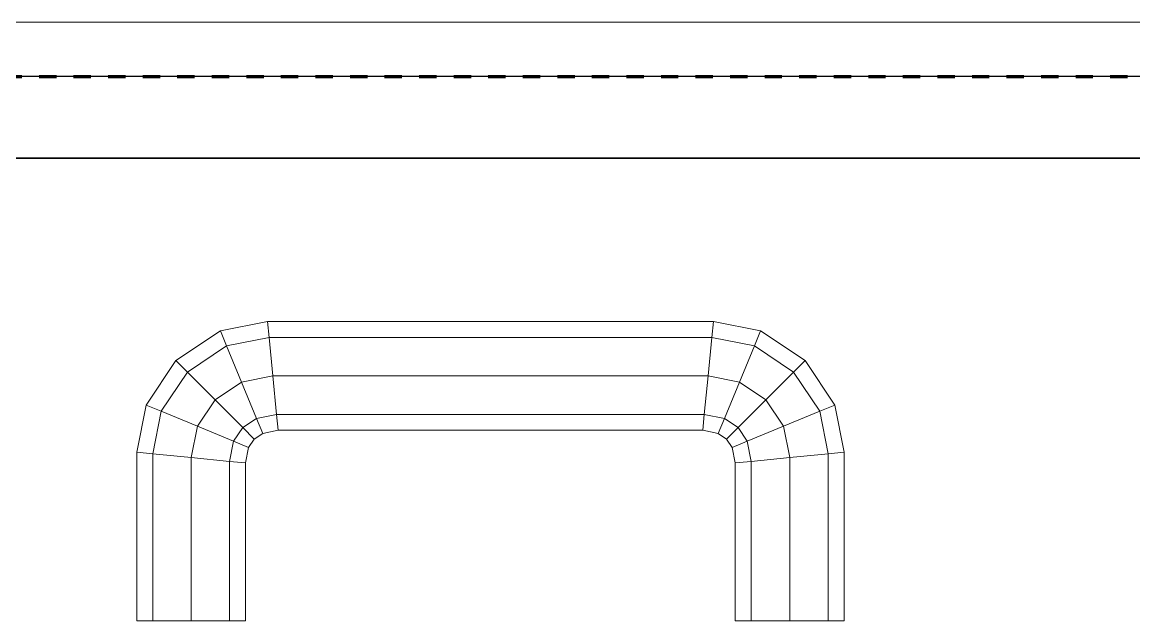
# Model space of a CAD drawing. Header units: millimetres. Extents: x -5300 to 98858, y -5196 to 93886.
# Drawn here: x 8396.9 to 8601.2, y 82535 to 82645 of the extents above; entities that cross this region are included whole.
import ezdxf

# ---------------------------------------------------------------- set-up
doc = ezdxf.new("R2010")
doc.units = ezdxf.units.MM
doc.linetypes.add('Штрих', pattern=[6.35, 3.175, -3.175])
doc.linetypes.add('Штрих_2_', pattern=[6.35, 3.175, -3.175])
for name, color, linetype, lineweight, true_color in [('_Разделитель помещений_', 4, 'Штрих', 70, 0x00ffff), ('Двери', 7, 'Continuous', 18, 0x7f7f7f), ('Стены', 7, 'Continuous', 18, 0x7f7f7f), ('Стены разрез', 7, 'Continuous', 50, 0x7f7f7f)]:
    doc.layers.add(name, color=color, linetype=linetype, lineweight=lineweight, true_color=true_color)

# ---------------------------------------------------------------- blocks, each defined once
blk = doc.blocks.new('СТВ_Перегородка_Кирпич 24316 - СТВ_Перегородка_Кирпич 2-240844-Подвал')
at = {"layer": 'Стены', "color": 254, "true_color": 0xd4d4d4}
blk.add_line((7350, 82620), (11990, 82620), dxfattribs=at)
blk = doc.blocks.new('СТВ_Перегородка_Кирпич 24316 - СТВ_Перегородка_Кирпич 24316-240841-Подвал')
at = {"layer": 'Стены', "color": 254, "true_color": 0xd4d4d4}
for p, q in [((7600, 82635), (9100, 82635)), ((7600, 82620), (9100, 82620)), ((9100, 82620), (7600, 82620))]:
    blk.add_line(p, q, dxfattribs=at)
at = {"layer": 'Стены разрез', "color": 254, "lineweight": 25, "true_color": 0xd4d4d4}
for p, q in [((11870, 82635), (7365, 82635)), ((11890, 82620), (7350, 82620)), ((7365, 82620), (11870, 82620))]:
    blk.add_line(p, q, dxfattribs=at)
blk.add_blockref('СТВ_Перегородка_Кирпич 24316 - СТВ_Перегородка_Кирпич 2-240844-Подвал', (0, 0))
blk = doc.blocks.new('Дп-7 - Дп-7-240879-Подвал')
at = {"layer": 'Двери', "color": 254, "true_color": 0xd4d4d4}
for p, q in [((9100, 82645), (7600, 82645)), ((7600, 82645), (9100, 82645)), ((7700, 82645), (9000, 82645)), ((9000, 82645), (7700, 82645)), ((7600, 82635), (9100, 82635)), ((9100, 82635), (7600, 82635)), ((9100, 82635), (7600, 82635)), ((7600, 82635), (9100, 82635)), ((7700, 82635), (9000, 82635)), ((9000, 82635), (7700, 82635)), ((7700, 82635), (9000, 82635)), ((9000, 82635), (7700, 82635)), ((8425.18, 82582.82), (8433.36, 82588.28)), ((8433.36, 82588.28), (8425.18, 82582.82)), ((8433.36, 82588.28), (8442.02, 82590)), ((8442.02, 82590), (8433.36, 82588.28)), ((8434.5, 82585.52), (8433.36, 82588.28)), ((8433.36, 82588.28), (8434.5, 82585.52)), ((8433.36, 82588.28), (8434.5, 82585.52)), ((8434.5, 82585.52), (8433.36, 82588.28)), ((8442.3, 82587.07), (8442.02, 82590)), ((8442.02, 82590), (8523.98, 82590)), ((8442.02, 82590), (8442.3, 82587.07)), ((8523.98, 82590), (8442.02, 82590)), ((8442.02, 82590), (8442.3, 82587.07)), ((8442.3, 82587.07), (8442.02, 82590)), ((8523.7, 82587.07), (8523.98, 82590)), ((8523.98, 82590), (8523.7, 82587.07)), ((8523.98, 82590), (8523.7, 82587.07)), ((8523.7, 82587.07), (8523.98, 82590)), ((8523.98, 82590), (8532.64, 82588.28)), ((8532.64, 82588.28), (8523.98, 82590)), ((8531.5, 82585.52), (8532.64, 82588.28)), ((8532.64, 82588.28), (8531.5, 82585.52)), ((8532.64, 82588.28), (8531.5, 82585.52)), ((8531.5, 82585.52), (8532.64, 82588.28)), ((8532.64, 82588.28), (8540.82, 82582.82)), ((8540.82, 82582.82), (8532.64, 82588.28)), ((8442.3, 82587.07), (8434.5, 82585.52)), ((8434.5, 82585.52), (8442.3, 82587.07)), ((8434.5, 82585.52), (8442.3, 82587.07)), ((8442.3, 82587.07), (8434.5, 82585.52)), ((8523.7, 82587.07), (8442.3, 82587.07)), ((8443, 82580), (8442.3, 82587.07)), ((8442.3, 82587.07), (8523.7, 82587.07)), ((8442.3, 82587.07), (8523.7, 82587.07)), ((8442.3, 82587.07), (8443, 82580)), ((8523.7, 82587.07), (8442.3, 82587.07)), ((8442.3, 82587.07), (8443, 82580)), ((8443, 82580), (8442.3, 82587.07)), ((8523, 82580), (8523.7, 82587.07)), ((8523.7, 82587.07), (8523, 82580)), ((8523.7, 82587.07), (8523, 82580)), ((8523, 82580), (8523.7, 82587.07)), ((8531.5, 82585.52), (8523.7, 82587.07)), ((8523.7, 82587.07), (8531.5, 82585.52)), ((8523.7, 82587.07), (8531.5, 82585.52)), ((8531.5, 82585.52), (8523.7, 82587.07)), ((8434.5, 82585.52), (8427.3, 82580.7)), ((8427.3, 82580.7), (8434.5, 82585.52)), ((8427.3, 82580.7), (8434.5, 82585.52)), ((8434.5, 82585.52), (8427.3, 82580.7)), ((8437.26, 82578.86), (8434.5, 82585.52)), ((8434.5, 82585.52), (8437.26, 82578.86)), ((8434.5, 82585.52), (8437.26, 82578.86)), ((8437.26, 82578.86), (8434.5, 82585.52)), ((8528.74, 82578.86), (8531.5, 82585.52)), ((8531.5, 82585.52), (8528.74, 82578.86)), ((8531.5, 82585.52), (8528.74, 82578.86)), ((8528.74, 82578.86), (8531.5, 82585.52)), ((8538.7, 82580.7), (8531.5, 82585.52)), ((8531.5, 82585.52), (8538.7, 82580.7)), ((8531.5, 82585.52), (8538.7, 82580.7)), ((8538.7, 82580.7), (8531.5, 82585.52)), ((8419.72, 82574.64), (8425.18, 82582.82)), ((8425.18, 82582.82), (8419.72, 82574.64)), ((8427.3, 82580.7), (8425.18, 82582.82)), ((8425.18, 82582.82), (8427.3, 82580.7)), ((8425.18, 82582.82), (8427.3, 82580.7)), ((8427.3, 82580.7), (8425.18, 82582.82)), ((8538.7, 82580.7), (8540.82, 82582.82)), ((8540.82, 82582.82), (8538.7, 82580.7)), ((8540.82, 82582.82), (8538.7, 82580.7)), ((8538.7, 82580.7), (8540.82, 82582.82)), ((8540.82, 82582.82), (8546.28, 82574.64)), ((8546.28, 82574.64), (8540.82, 82582.82)), ((8427.3, 82580.7), (8422.48, 82573.5)), ((8422.48, 82573.5), (8427.3, 82580.7)), ((8422.48, 82573.5), (8427.3, 82580.7)), ((8427.3, 82580.7), (8422.48, 82573.5)), ((8432.39, 82575.61), (8427.3, 82580.7)), ((8427.3, 82580.7), (8432.39, 82575.61)), ((8427.3, 82580.7), (8432.39, 82575.61)), ((8432.39, 82575.61), (8427.3, 82580.7)), ((8443, 82580), (8437.26, 82578.86)), ((8437.26, 82578.86), (8443, 82580)), ((8437.26, 82578.86), (8443, 82580)), ((8443, 82580), (8437.26, 82578.86)), ((8523, 82580), (8443, 82580)), ((8443.7, 82572.93), (8443, 82580)), ((8443, 82580), (8523, 82580)), ((8443, 82580), (8523, 82580)), ((8443, 82580), (8443.7, 82572.93)), ((8523, 82580), (8443, 82580)), ((8443, 82580), (8443.7, 82572.93)), ((8443.7, 82572.93), (8443, 82580)), ((8522.3, 82572.93), (8523, 82580)), ((8523, 82580), (8522.3, 82572.93)), ((8523, 82580), (8522.3, 82572.93)), ((8522.3, 82572.93), (8523, 82580)), ((8528.74, 82578.86), (8523, 82580)), ((8523, 82580), (8528.74, 82578.86)), ((8523, 82580), (8528.74, 82578.86)), ((8528.74, 82578.86), (8523, 82580)), ((8533.61, 82575.61), (8538.7, 82580.7)), ((8538.7, 82580.7), (8533.61, 82575.61)), ((8538.7, 82580.7), (8533.61, 82575.61)), ((8533.61, 82575.61), (8538.7, 82580.7)), ((8543.52, 82573.5), (8538.7, 82580.7)), ((8538.7, 82580.7), (8543.52, 82573.5)), ((8538.7, 82580.7), (8543.52, 82573.5)), ((8543.52, 82573.5), (8538.7, 82580.7)), ((8437.26, 82578.86), (8432.39, 82575.61)), ((8432.39, 82575.61), (8437.26, 82578.86)), ((8432.39, 82575.61), (8437.26, 82578.86)), ((8437.26, 82578.86), (8432.39, 82575.61)), ((8440.02, 82572.2), (8437.26, 82578.86)), ((8437.26, 82578.86), (8440.02, 82572.2)), ((8437.26, 82578.86), (8440.02, 82572.2)), ((8440.02, 82572.2), (8437.26, 82578.86)), ((8525.98, 82572.2), (8528.74, 82578.86)), ((8528.74, 82578.86), (8525.98, 82572.2)), ((8528.74, 82578.86), (8525.98, 82572.2)), ((8525.98, 82572.2), (8528.74, 82578.86)), ((8533.61, 82575.61), (8528.74, 82578.86)), ((8528.74, 82578.86), (8533.61, 82575.61)), ((8528.74, 82578.86), (8533.61, 82575.61)), ((8533.61, 82575.61), (8528.74, 82578.86)), ((8418, 82565.98), (8419.72, 82574.64)), ((8419.72, 82574.64), (8418, 82565.98)), ((8422.48, 82573.5), (8419.72, 82574.64)), ((8419.72, 82574.64), (8422.48, 82573.5)), ((8419.72, 82574.64), (8422.48, 82573.5)), ((8422.48, 82573.5), (8419.72, 82574.64)), ((8432.39, 82575.61), (8429.14, 82570.74)), ((8429.14, 82570.74), (8432.39, 82575.61)), ((8429.14, 82570.74), (8432.39, 82575.61)), ((8432.39, 82575.61), (8429.14, 82570.74)), ((8437.49, 82570.51), (8432.39, 82575.61)), ((8432.39, 82575.61), (8437.49, 82570.51)), ((8432.39, 82575.61), (8437.49, 82570.51)), ((8437.49, 82570.51), (8432.39, 82575.61)), ((8528.51, 82570.51), (8533.61, 82575.61)), ((8533.61, 82575.61), (8528.51, 82570.51)), ((8533.61, 82575.61), (8528.51, 82570.51)), ((8528.51, 82570.51), (8533.61, 82575.61)), ((8536.86, 82570.74), (8533.61, 82575.61)), ((8533.61, 82575.61), (8536.86, 82570.74)), ((8533.61, 82575.61), (8536.86, 82570.74)), ((8536.86, 82570.74), (8533.61, 82575.61)), ((8543.52, 82573.5), (8546.28, 82574.64)), ((8546.28, 82574.64), (8543.52, 82573.5)), ((8546.28, 82574.64), (8543.52, 82573.5)), ((8543.52, 82573.5), (8546.28, 82574.64)), ((8546.28, 82574.64), (8548, 82565.98)), ((8548, 82565.98), (8546.28, 82574.64)), ((8422.48, 82573.5), (8420.93, 82565.7)), ((8420.93, 82565.7), (8422.48, 82573.5)), ((8420.93, 82565.7), (8422.48, 82573.5)), ((8422.48, 82573.5), (8420.93, 82565.7)), ((8429.14, 82570.74), (8422.48, 82573.5)), ((8422.48, 82573.5), (8429.14, 82570.74)), ((8422.48, 82573.5), (8429.14, 82570.74)), ((8429.14, 82570.74), (8422.48, 82573.5)), ((8440.02, 82572.2), (8437.49, 82570.51)), ((8437.49, 82570.51), (8440.02, 82572.2)), ((8437.49, 82570.51), (8440.02, 82572.2)), ((8440.02, 82572.2), (8437.49, 82570.51)), ((8443.7, 82572.93), (8440.02, 82572.2)), ((8440.02, 82572.2), (8443.7, 82572.93)), ((8440.02, 82572.2), (8443.7, 82572.93)), ((8443.7, 82572.93), (8440.02, 82572.2)), ((8441.16, 82569.44), (8440.02, 82572.2)), ((8440.02, 82572.2), (8441.16, 82569.44)), ((8440.02, 82572.2), (8441.16, 82569.44)), ((8441.16, 82569.44), (8440.02, 82572.2)), ((8522.3, 82572.93), (8443.7, 82572.93)), ((8443.98, 82570), (8443.7, 82572.93)), ((8443.7, 82572.93), (8522.3, 82572.93)), ((8443.7, 82572.93), (8522.3, 82572.93)), ((8522.3, 82572.93), (8443.7, 82572.93)), ((8443.7, 82572.93), (8443.98, 82570)), ((8443.7, 82572.93), (8443.98, 82570)), ((8443.98, 82570), (8443.7, 82572.93)), ((8522.02, 82570), (8522.3, 82572.93)), ((8522.3, 82572.93), (8522.02, 82570)), ((8522.3, 82572.93), (8522.02, 82570)), ((8522.02, 82570), (8522.3, 82572.93)), ((8525.98, 82572.2), (8522.3, 82572.93)), ((8522.3, 82572.93), (8525.98, 82572.2)), ((8522.3, 82572.93), (8525.98, 82572.2)), ((8525.98, 82572.2), (8522.3, 82572.93)), ((8524.84, 82569.44), (8525.98, 82572.2)), ((8525.98, 82572.2), (8524.84, 82569.44)), ((8525.98, 82572.2), (8524.84, 82569.44)), ((8524.84, 82569.44), (8525.98, 82572.2)), ((8528.51, 82570.51), (8525.98, 82572.2)), ((8525.98, 82572.2), (8528.51, 82570.51)), ((8525.98, 82572.2), (8528.51, 82570.51)), ((8528.51, 82570.51), (8525.98, 82572.2)), ((8536.86, 82570.74), (8543.52, 82573.5)), ((8543.52, 82573.5), (8536.86, 82570.74)), ((8543.52, 82573.5), (8536.86, 82570.74)), ((8536.86, 82570.74), (8543.52, 82573.5)), ((8545.07, 82565.7), (8543.52, 82573.5)), ((8543.52, 82573.5), (8545.07, 82565.7)), ((8543.52, 82573.5), (8545.07, 82565.7)), ((8545.07, 82565.7), (8543.52, 82573.5)), ((8429.14, 82570.74), (8428, 82565)), ((8428, 82565), (8429.14, 82570.74)), ((8428, 82565), (8429.14, 82570.74)), ((8429.14, 82570.74), (8428, 82565)), ((8435.8, 82567.98), (8429.14, 82570.74)), ((8429.14, 82570.74), (8435.8, 82567.98)), ((8429.14, 82570.74), (8435.8, 82567.98)), ((8435.8, 82567.98), (8429.14, 82570.74)), ((8437.49, 82570.51), (8435.8, 82567.98)), ((8435.8, 82567.98), (8437.49, 82570.51)), ((8435.8, 82567.98), (8437.49, 82570.51)), ((8437.49, 82570.51), (8435.8, 82567.98)), ((8439.6, 82568.4), (8437.49, 82570.51)), ((8437.49, 82570.51), (8439.6, 82568.4)), ((8437.49, 82570.51), (8439.6, 82568.4)), ((8439.6, 82568.4), (8437.49, 82570.51)), ((8443.98, 82570), (8441.16, 82569.44)), ((8441.16, 82569.44), (8443.98, 82570)), ((8522.02, 82570), (8443.98, 82570)), ((8443.98, 82570), (8522.02, 82570)), ((8524.84, 82569.44), (8522.02, 82570)), ((8522.02, 82570), (8524.84, 82569.44)), ((8526.4, 82568.4), (8528.51, 82570.51)), ((8528.51, 82570.51), (8526.4, 82568.4)), ((8528.51, 82570.51), (8526.4, 82568.4)), ((8526.4, 82568.4), (8528.51, 82570.51)), ((8530.2, 82567.98), (8528.51, 82570.51)), ((8528.51, 82570.51), (8530.2, 82567.98)), ((8528.51, 82570.51), (8530.2, 82567.98)), ((8530.2, 82567.98), (8528.51, 82570.51)), ((8530.2, 82567.98), (8536.86, 82570.74)), ((8536.86, 82570.74), (8530.2, 82567.98)), ((8536.86, 82570.74), (8530.2, 82567.98)), ((8530.2, 82567.98), (8536.86, 82570.74)), ((8538, 82565), (8536.86, 82570.74)), ((8536.86, 82570.74), (8538, 82565)), ((8536.86, 82570.74), (8538, 82565)), ((8538, 82565), (8536.86, 82570.74)), ((8435.8, 82567.98), (8435.07, 82564.3)), ((8435.07, 82564.3), (8435.8, 82567.98)), ((8435.07, 82564.3), (8435.8, 82567.98)), ((8435.8, 82567.98), (8435.07, 82564.3)), ((8438.56, 82566.84), (8435.8, 82567.98)), ((8435.8, 82567.98), (8438.56, 82566.84)), ((8435.8, 82567.98), (8438.56, 82566.84)), ((8438.56, 82566.84), (8435.8, 82567.98)), ((8439.6, 82568.4), (8438.56, 82566.84)), ((8438.56, 82566.84), (8439.6, 82568.4)), ((8441.16, 82569.44), (8439.6, 82568.4)), ((8439.6, 82568.4), (8441.16, 82569.44)), ((8526.4, 82568.4), (8524.84, 82569.44)), ((8524.84, 82569.44), (8526.4, 82568.4)), ((8527.44, 82566.84), (8526.4, 82568.4)), ((8526.4, 82568.4), (8527.44, 82566.84)), ((8527.44, 82566.84), (8530.2, 82567.98)), ((8530.2, 82567.98), (8527.44, 82566.84)), ((8530.2, 82567.98), (8527.44, 82566.84)), ((8527.44, 82566.84), (8530.2, 82567.98)), ((8530.93, 82564.3), (8530.2, 82567.98)), ((8530.2, 82567.98), (8530.93, 82564.3)), ((8530.2, 82567.98), (8530.93, 82564.3)), ((8530.93, 82564.3), (8530.2, 82567.98)), ((8420.93, 82565.7), (8418, 82565.98)), ((8418, 82565.98), (8420.93, 82565.7)), ((8418, 82535), (8418, 82565.98)), ((8418, 82565.98), (8420.93, 82565.7)), ((8420.93, 82565.7), (8418, 82565.98)), ((8418, 82565.98), (8418, 82535)), ((8428, 82565), (8420.93, 82565.7)), ((8420.93, 82565.7), (8420.93, 82535)), ((8420.93, 82565.7), (8428, 82565)), ((8420.93, 82535), (8420.93, 82565.7)), ((8420.93, 82535), (8420.93, 82565.7)), ((8420.93, 82565.7), (8428, 82565)), ((8428, 82565), (8420.93, 82565.7)), ((8420.93, 82565.7), (8420.93, 82535)), ((8438.56, 82566.84), (8438, 82564.02)), ((8438, 82564.02), (8438.56, 82566.84)), ((8528, 82564.02), (8527.44, 82566.84)), ((8527.44, 82566.84), (8528, 82564.02)), ((8538, 82565), (8545.07, 82565.7)), ((8545.07, 82565.7), (8538, 82565)), ((8545.07, 82565.7), (8538, 82565)), ((8538, 82565), (8545.07, 82565.7)), ((8545.07, 82565.7), (8548, 82565.98)), ((8548, 82565.98), (8545.07, 82565.7)), ((8548, 82565.98), (8545.07, 82565.7)), ((8545.07, 82565.7), (8548, 82565.98)), ((8545.07, 82535), (8545.07, 82565.7)), ((8545.07, 82565.7), (8545.07, 82535)), ((8545.07, 82565.7), (8545.07, 82535)), ((8545.07, 82535), (8545.07, 82565.7)), ((8548, 82565.98), (8548, 82535)), ((8548, 82535), (8548, 82565.98)), ((8435.07, 82564.3), (8428, 82565)), ((8428, 82565), (8428, 82535)), ((8428, 82565), (8435.07, 82564.3)), ((8428, 82535), (8428, 82565)), ((8435.07, 82564.3), (8428, 82565)), ((8428, 82565), (8428, 82535)), ((8428, 82535), (8428, 82565)), ((8428, 82565), (8435.07, 82564.3)), ((8438, 82564.02), (8435.07, 82564.3)), ((8435.07, 82564.3), (8435.07, 82535)), ((8435.07, 82564.3), (8438, 82564.02)), ((8435.07, 82535), (8435.07, 82564.3)), ((8438, 82564.02), (8435.07, 82564.3)), ((8435.07, 82564.3), (8435.07, 82535)), ((8435.07, 82535), (8435.07, 82564.3)), ((8435.07, 82564.3), (8438, 82564.02)), ((8438, 82564.02), (8438, 82535)), ((8438, 82535), (8438, 82564.02)), ((8528, 82564.02), (8530.93, 82564.3)), ((8530.93, 82564.3), (8528, 82564.02)), ((8530.93, 82564.3), (8528, 82564.02)), ((8528, 82564.02), (8530.93, 82564.3)), ((8528, 82535), (8528, 82564.02)), ((8528, 82564.02), (8528, 82535)), ((8530.93, 82564.3), (8538, 82565)), ((8538, 82565), (8530.93, 82564.3)), ((8538, 82565), (8530.93, 82564.3)), ((8530.93, 82564.3), (8538, 82565)), ((8530.93, 82535), (8530.93, 82564.3)), ((8530.93, 82564.3), (8530.93, 82535)), ((8530.93, 82564.3), (8530.93, 82535)), ((8530.93, 82535), (8530.93, 82564.3)), ((8538, 82535), (8538, 82565)), ((8538, 82565), (8538, 82535)), ((8538, 82565), (8538, 82535)), ((8538, 82535), (8538, 82565)), ((8420.93, 82535), (8418, 82535)), ((8418, 82535), (8420.93, 82535)), ((8420.93, 82535), (8418, 82535)), ((8418, 82535), (8420.93, 82535)), ((8428, 82535), (8420.93, 82535)), ((8420.93, 82535), (8428, 82535)), ((8428, 82535), (8420.93, 82535)), ((8420.93, 82535), (8428, 82535)), ((8428, 82535), (8435.07, 82535)), ((8435.07, 82535), (8428, 82535)), ((8435.07, 82535), (8428, 82535)), ((8428, 82535), (8435.07, 82535)), ((8435.07, 82535), (8438, 82535)), ((8438, 82535), (8435.07, 82535)), ((8438, 82535), (8435.07, 82535)), ((8435.07, 82535), (8438, 82535)), ((8530.93, 82535), (8528, 82535)), ((8528, 82535), (8530.93, 82535)), ((8538, 82535), (8530.93, 82535)), ((8530.93, 82535), (8538, 82535)), ((8545.07, 82535), (8538, 82535)), ((8538, 82535), (8545.07, 82535)), ((8548, 82535), (8545.07, 82535)), ((8545.07, 82535), (8548, 82535))]:
    blk.add_line(p, q, dxfattribs=at)
blk = doc.blocks.new('Дп-7 - Дп-7-240883-Подвал')
blk.add_blockref('Дп-7 - Дп-7-240879-Подвал', (0, 0))

msp = doc.modelspace()

# ---------------------------------------------------------------- linework, layer by layer
at = {"layer": '_Разделитель помещений_', "color": 131, "linetype": 'Штрих_2_', "true_color": 0xaaffff}
msp.add_line((7365, 82635), (11870, 82635), dxfattribs=at)

# ---------------------------------------------------------------- block references
at = {"layer": 'Двери', "color": 254, "true_color": 0xd4d4d4}
msp.add_blockref('Дп-7 - Дп-7-240883-Подвал', (0, 0), dxfattribs=at)
at = {"layer": 'Стены', "color": 254, "true_color": 0xd4d4d4}
msp.add_blockref('СТВ_Перегородка_Кирпич 24316 - СТВ_Перегородка_Кирпич 24316-240841-Подвал', (0, 0), dxfattribs=at)

doc.saveas('drawing.dxf')
